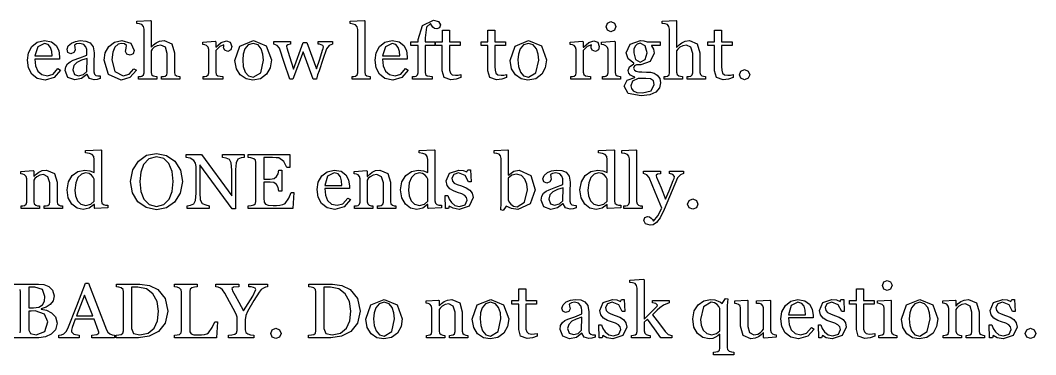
# Model space of a CAD drawing. Extents: x 0 to 118, y 2 to 170.
# Drawn here: x 65.35 to 84.97, y 147.17 to 153.63 of the extents above; entities that cross this region are included whole.
import ezdxf

# ---------------------------------------------------------------- set-up
doc = ezdxf.new("R2010")
doc.units = 0

msp = doc.modelspace()

# ---------------------------------------------------------------- linework, layer by layer
at = {"layer": 'Layer 1', "color": 7}
for points in [[(68.433837, 152.5), (68.079345, 152.5), (68.079345, 152.54834), (68.1167, 152.55127), (68.15039, 152.55713), (68.18042, 152.579835), (68.19067, 152.623048), (68.19067, 152.994385), (68.154047, 153.113038), (68.066157, 153.154786), (67.995112, 153.142336), (67.93725, 153.113039), (67.899165, 153.076418), (67.878665, 153.045656), (67.878665, 152.630373), (67.88819, 152.589358), (67.918952, 152.564455), (67.951912, 152.553468), (67.989997, 152.54834), (67.989997, 152.5), (67.635505, 152.5), (67.635505, 152.54834), (67.670662, 152.55127), (67.701422, 152.55713), (67.732185, 152.579835), (67.742435, 152.623048), (67.742435, 153.463868), (67.73071, 153.513673), (67.701412, 153.551026), (67.654537, 153.564209), (67.601072, 153.570069), (67.601072, 153.616944), (67.868405, 153.633789), (67.878655, 153.622804), (67.878655, 153.118898), (67.88158, 153.118898), (67.925525, 153.161378), (67.977527, 153.200929), (68.042712, 153.230225), (68.127672, 153.241943), (68.276355, 153.18042), (68.328357, 153.004638), (68.328357, 152.628906), (68.337132, 152.587158), (68.367895, 152.562988), (68.397925, 152.552733), (68.433812, 152.548338), (68.433837, 152.5)], [(72.113525, 152.5), (71.76123, 152.5), (71.76123, 152.54834), (71.79712, 152.55127), (71.828612, 152.55713), (71.859375, 152.579835), (71.869625, 152.623048), (71.869625, 153.459474), (71.8579, 153.508546), (71.828602, 153.545167), (71.780262, 153.561279), (71.723867, 153.570069), (71.723867, 153.616944), (71.995595, 153.633789), (72.005845, 153.622804), (72.005845, 152.631837), (72.01537, 152.589357), (72.046132, 152.564455), (72.077627, 152.553467), (72.113515, 152.548339), (72.113525, 152.5)], [(73.46704, 153.546631), (73.449465, 153.490967), (73.395997, 153.468262), (73.355715, 153.477784), (73.32422, 153.503419), (73.297122, 153.54004), (73.275872, 153.572999), (73.1997, 153.504152), (73.173332, 153.293214), (73.173332, 153.219239), (73.359367, 153.219239), (73.359367, 153.148927), (73.173332, 153.148927), (73.173332, 152.630372), (73.182857, 152.588624), (73.21435, 152.564454), (73.261225, 152.553467), (73.311762, 152.548339), (73.311762, 152.5), (72.930902, 152.5), (72.930902, 152.54834), (72.965327, 152.55127), (72.99682, 152.55713), (73.02685, 152.579835), (73.0371, 152.623048), (73.0371, 153.148926), (72.894277, 153.148926), (72.894277, 153.219239), (73.0371, 153.219239), (73.0371, 153.265381), (73.12206, 153.531983), (73.335927, 153.634522), (73.434072, 153.608888), (73.46703, 153.546631), (73.46704, 153.546631)], [(76.858155, 153.515869), (76.830322, 153.442627), (76.76294, 153.411865), (76.697755, 153.441162), (76.670655, 153.509277), (76.697755, 153.57959), (76.76294, 153.609619), (76.831055, 153.581055), (76.858155, 153.515869), (76.858155, 153.515869)], [(78.587402, 152.5), (78.23291, 152.5), (78.23291, 152.54834), (78.270262, 152.55127), (78.303955, 152.55713), (78.333985, 152.579835), (78.344235, 152.623048), (78.344235, 152.994385), (78.307615, 153.113038), (78.219725, 153.154786), (78.14868, 153.142336), (78.090817, 153.113039), (78.052732, 153.076418), (78.032232, 153.045656), (78.032232, 152.630373), (78.041757, 152.589358), (78.07252, 152.564455), (78.105477, 152.553468), (78.143565, 152.54834), (78.143565, 152.5), (77.789072, 152.5), (77.789072, 152.54834), (77.824227, 152.55127), (77.85499, 152.55713), (77.885752, 152.579835), (77.896002, 152.623048), (77.896002, 153.463868), (77.884277, 153.513673), (77.85498, 153.551026), (77.808105, 153.564209), (77.754637, 153.570069), (77.754637, 153.616944), (78.021972, 153.633789), (78.032222, 153.622804), (78.032222, 153.118898), (78.035147, 153.118898), (78.079095, 153.161378), (78.131095, 153.200929), (78.196282, 153.230225), (78.281242, 153.241943), (78.429925, 153.18042), (78.481925, 153.004638), (78.481925, 152.628906), (78.490725, 152.587158), (78.521487, 152.562988), (78.551515, 152.552733), (78.587405, 152.548338), (78.587402, 152.5)], [(73.86328, 152.531494), (73.773192, 152.498535), (73.66919, 152.48462), (73.541015, 152.53003), (73.504395, 152.659669), (73.504395, 153.148927), (73.374022, 153.148927), (73.374022, 153.219239), (73.507325, 153.219239), (73.507325, 153.444093), (73.640625, 153.444093), (73.640625, 153.219239), (73.8479, 153.219239), (73.8479, 153.148927), (73.64209, 153.148927), (73.64209, 152.745362), (73.645015, 152.66919), (73.661115, 152.616456), (73.696272, 152.584229), (73.75926, 152.573244), (73.812727, 152.576174), (73.863262, 152.584964), (73.86328, 152.531494)], [(74.74292, 152.531494), (74.652832, 152.498535), (74.548827, 152.48462), (74.420655, 152.53003), (74.384032, 152.659669), (74.384032, 153.148927), (74.253662, 153.148927), (74.253662, 153.219239), (74.386962, 153.219239), (74.386962, 153.444093), (74.520263, 153.444093), (74.520263, 153.219239), (74.72754, 153.219239), (74.72754, 153.148927), (74.521728, 153.148927), (74.521728, 152.745362), (74.524653, 152.66919), (74.540778, 152.616456), (74.575933, 152.584229), (74.63892, 152.573244), (74.692388, 152.576174), (74.742925, 152.584964), (74.74292, 152.531494)], [(79.12207, 152.531494), (79.031982, 152.498535), (78.927977, 152.48462), (78.799805, 152.53003), (78.763182, 152.659669), (78.763182, 153.148927), (78.632812, 153.148927), (78.632812, 153.219239), (78.766113, 153.219239), (78.766113, 153.444093), (78.899415, 153.444093), (78.899415, 153.219239), (79.10669, 153.219239), (79.10669, 153.148927), (78.90088, 153.148927), (78.90088, 152.745362), (78.903805, 152.669191), (78.91993, 152.616456), (78.955085, 152.584229), (79.018075, 152.573244), (79.07154, 152.576175), (79.122078, 152.584965), (79.12207, 152.531494)], [(66.128905, 152.669922), (66.007325, 152.532227), (65.832275, 152.480957), (65.6792, 152.511719), (65.571533, 152.595215), (65.507812, 152.718262), (65.487313, 152.866943), (65.509287, 153.004639), (65.575205, 153.126953), (65.678477, 153.210449), (65.817638, 153.242676), (65.953135, 153.217773), (66.044688, 153.149658), (66.094493, 153.052978), (66.111343, 152.932129), (66.111343, 152.883789), (65.633073, 152.883789), (65.646248, 152.754883), (65.68946, 152.653076), (65.764168, 152.585693), (65.87403, 152.561523), (65.986093, 152.591552), (66.077645, 152.701415), (66.128905, 152.669922)], [(66.896485, 152.513183), (66.835692, 152.493408), (66.7771, 152.485351), (66.685547, 152.511718), (66.642335, 152.590088), (66.637935, 152.590088), (66.535395, 152.509521), (66.404292, 152.481689), (66.270257, 152.531494), (66.218257, 152.661865), (66.229982, 152.736572), (66.26514, 152.795898), (66.31348, 152.834716), (66.369875, 152.862548), (66.503177, 152.908691), (66.639407, 152.961425), (66.639407, 153.033935), (66.635007, 153.070556), (66.618157, 153.121826), (66.576407, 153.168701), (66.50097, 153.189208), (66.43798, 153.177491), (66.397697, 153.154053), (66.404297, 153.11084), (66.411622, 153.058106), (66.388197, 153.011231), (66.324477, 152.989991), (66.270277, 153.015626), (66.253427, 153.074219), (66.276852, 153.138673), (66.33911, 153.193604), (66.418942, 153.228028), (66.510495, 153.242675), (66.61743, 153.233885), (66.700925, 153.197997), (66.757322, 153.124022), (66.777097, 153.004638), (66.774847, 152.818602), (66.772597, 152.642088), (66.782122, 152.596678), (66.812882, 152.568114), (66.847307, 152.560789), (66.89638, 152.560064), (66.896485, 152.513183)], [(67.302245, 152.480957), (67.056885, 152.584961), (66.968262, 152.864014), (66.991687, 153.006103), (67.061267, 153.126953), (67.169665, 153.210449), (67.311755, 153.242676), (67.484607, 153.191406), (67.551257, 153.052978), (67.533682, 152.987793), (67.47582, 152.959961), (67.408438, 152.981933), (67.385013, 153.031006), (67.393812, 153.098389), (67.404062, 153.149658), (67.364512, 153.179688), (67.308847, 153.187745), (67.241465, 153.172365), (67.179942, 153.117434), (67.135998, 153.018556), (67.119147, 152.869875), (67.179207, 152.647219), (67.338142, 152.561525), (67.456795, 152.595949), (67.54615, 152.69922), (67.593025, 152.668459), (67.465582, 152.531496), (67.302252, 152.480959), (67.302245, 152.480957)], [(69.437255, 153.129151), (69.418955, 153.0625), (69.36256, 153.033935), (69.29957, 153.055175), (69.27832, 153.10205), (69.28057, 153.131348), (69.285695, 153.157714), (69.205128, 153.129883), (69.12676, 153.050781), (69.12676, 152.630371), (69.136285, 152.588623), (69.16778, 152.564453), (69.214655, 152.553465), (69.265193, 152.548338), (69.265193, 152.5), (68.884333, 152.5), (68.884333, 152.54834), (68.918755, 152.55127), (68.95025, 152.55713), (68.98028, 152.579835), (68.99053, 152.623048), (68.99053, 153.069093), (68.979555, 153.11377), (68.950258, 153.148926), (68.9173, 153.161379), (68.876283, 153.167239), (68.876283, 153.214846), (69.116518, 153.230959), (69.126768, 153.220704), (69.126768, 153.118897), (69.130418, 153.118897), (69.231493, 153.208985), (69.3333, 153.239747), (69.408008, 153.209718), (69.437303, 153.129151), (69.437255, 153.129151)], [(70.202637, 152.868408), (70.178462, 152.718262), (70.109615, 152.59375), (69.992427, 152.506592), (69.843012, 152.478027), (69.71191, 152.503662), (69.601312, 152.579834), (69.525142, 152.699219), (69.49731, 152.858154), (69.595455, 153.13501), (69.854, 153.242676), (70.103755, 153.140137), (70.202632, 152.868408), (70.202637, 152.868408)], [(71.3833, 153.175283), (71.31665, 153.149648), (71.26538, 153.081533), (71.1958, 152.877187), (71.12329, 152.661123), (71.096193, 152.579092), (71.072018, 152.494863), (71.009028, 152.494863), (70.814937, 153.026601), (70.61938, 152.494863), (70.55932, 152.494863), (70.451655, 152.817129), (70.35937, 153.096182), (70.314692, 153.150381), (70.250972, 153.173818), (70.250972, 153.222158), (70.573237, 153.222158), (70.573237, 153.170888), (70.520502, 153.162831), (70.49267, 153.138661), (70.49492, 153.126211), (70.50152, 153.105704), (70.554255, 152.933584), (70.631157, 152.68749), (70.81573, 153.20751), (70.886042, 153.20751), (71.074272, 152.694815), (71.13653, 152.884512), (71.19146, 153.057364), (71.200985, 153.091788), (71.20611, 153.123281), (71.194385, 153.146719), (71.165822, 153.163564), (71.133595, 153.172354), (71.108695, 153.175284), (71.108695, 153.222159), (71.383352, 153.222159), (71.3833, 153.175283)], [(72.845947, 152.669922), (72.724365, 152.532227), (72.549317, 152.480957), (72.39624, 152.511719), (72.288575, 152.595215), (72.224852, 152.718262), (72.204352, 152.866943), (72.226327, 153.004639), (72.292248, 153.126953), (72.395517, 153.210449), (72.534678, 153.242676), (72.670175, 153.217773), (72.761728, 153.149658), (72.811533, 153.052978), (72.828383, 152.932129), (72.828383, 152.883789), (72.35011, 152.883789), (72.363285, 152.754883), (72.4065, 152.653076), (72.481205, 152.585693), (72.59107, 152.561523), (72.70313, 152.591552), (72.794683, 152.701415), (72.845947, 152.669922)], [(75.518555, 152.868408), (75.49438, 152.718262), (75.425532, 152.59375), (75.308345, 152.506592), (75.15893, 152.478027), (75.027827, 152.503662), (74.917232, 152.579834), (74.84106, 152.699219), (74.813227, 152.858154), (74.911372, 153.13501), (75.169917, 153.242676), (75.419672, 153.140137), (75.51855, 152.868408), (75.518555, 152.868408)], [(76.538085, 153.129141), (76.519785, 153.06249), (76.46339, 153.033926), (76.4004, 153.055165), (76.37915, 153.10204), (76.3814, 153.131338), (76.386525, 153.157704), (76.305958, 153.129873), (76.22759, 153.050771), (76.22759, 152.630361), (76.237115, 152.588613), (76.26861, 152.564443), (76.315485, 152.553455), (76.366023, 152.548328), (76.366023, 152.5), (75.985163, 152.5), (75.985163, 152.54834), (76.019585, 152.55127), (76.05108, 152.55713), (76.08111, 152.579835), (76.09136, 152.623048), (76.09136, 153.069093), (76.080385, 153.11377), (76.051088, 153.148926), (76.01813, 153.161379), (75.977113, 153.167239), (75.977113, 153.214846), (76.217348, 153.230959), (76.227598, 153.220704), (76.227598, 153.118897), (76.231248, 153.118897), (76.332323, 153.208985), (76.43413, 153.239747), (76.508838, 153.209718), (76.538133, 153.129151), (76.538085, 153.129141)], [(76.95044, 152.5), (76.601075, 152.5), (76.601075, 152.54834), (76.635497, 152.55127), (76.666993, 152.55713), (76.697023, 152.579835), (76.707273, 152.623048), (76.707273, 153.069093), (76.696298, 153.111573), (76.667, 153.144532), (76.626717, 153.159179), (76.578378, 153.167237), (76.578378, 153.214844), (76.83326, 153.230957), (76.84351, 153.220702), (76.84351, 152.631835), (76.853035, 152.589354), (76.88453, 152.564452), (76.916022, 152.553464), (76.950447, 152.548337), (76.95044, 152.5)], [(77.65796, 152.574707), (77.704103, 152.511719), (77.720953, 152.42456), (77.698253, 152.327148), (77.629405, 152.247314), (77.512218, 152.193848), (77.34376, 152.174805), (77.098398, 152.223145), (77.0171, 152.363037), (77.075693, 152.480957), (77.225108, 152.527832), (77.225108, 152.538087), (77.179698, 152.5542), (77.139415, 152.577638), (77.108653, 152.613526), (77.096928, 152.665528), (77.124025, 152.736573), (77.207523, 152.792969), (77.207523, 152.803955), (77.09839, 152.888183), (77.059573, 153.0083), (77.135745, 153.176757), (77.332033, 153.242675), (77.39722, 153.236083), (77.46387, 153.219238), (77.715823, 153.219238), (77.715823, 153.148925), (77.5459, 153.148925), (77.5459, 153.14453), (77.586185, 153.07495), (77.59936, 153.000243), (77.521723, 152.83911), (77.34228, 152.773192), (77.253658, 152.773192), (77.2185, 152.751952), (77.2002, 152.710204), (77.215575, 152.668456), (77.25293, 152.649414), (77.302003, 152.642088), (77.360595, 152.639889), (77.448488, 152.635493), (77.52832, 152.631099), (77.595703, 152.614986), (77.65796, 152.574703), (77.65796, 152.574707)], [(65.96704, 152.945312), (65.959715, 153.033203), (65.93774, 153.111572), (65.891598, 153.166504), (65.816158, 153.187744), (65.687983, 153.123291), (65.633053, 152.945312), (65.96704, 152.945312)], [(70.051025, 152.866933), (70.04005, 152.982656), (70.00709, 153.08666), (69.945567, 153.15917), (69.85255, 153.187002), (69.75587, 153.15917), (69.691415, 153.082998), (69.658457, 152.981191), (69.648933, 152.870596), (69.659908, 152.740225), (69.696528, 152.634023), (69.758785, 152.560048), (69.852535, 152.533682), (69.997552, 152.622304), (70.05102, 152.866933), (70.051025, 152.866933)], [(72.684082, 152.945312), (72.676757, 153.033203), (72.654782, 153.111572), (72.60864, 153.166504), (72.5332, 153.187744), (72.405027, 153.123291), (72.350095, 152.945312), (72.684082, 152.945312)], [(75.366942, 152.866933), (75.355967, 152.982656), (75.323007, 153.08666), (75.261485, 153.15917), (75.168467, 153.187002), (75.071787, 153.15917), (75.007335, 153.082998), (74.974375, 152.981191), (74.96485, 152.870596), (74.975825, 152.740225), (75.012445, 152.634023), (75.074702, 152.560048), (75.168452, 152.533682), (75.313472, 152.622304), (75.366937, 152.866933), (75.366942, 152.866933)], [(77.460205, 153.003174), (77.42505, 153.139404), (77.327637, 153.190674), (77.26831, 153.176026), (77.22876, 153.135743), (77.20751, 153.077149), (77.20166, 153.007569), (77.236818, 152.875001), (77.329103, 152.823731), (77.42578, 152.874268), (77.460205, 153.003175), (77.460205, 153.003174)], [(66.64087, 152.899902), (66.531737, 152.864014), (66.44458, 152.820068), (66.386717, 152.760742), (66.365467, 152.680176), (66.396963, 152.59082), (66.478262, 152.562256), (66.569815, 152.587158), (66.636465, 152.647217), (66.64087, 152.899902)], [(79.445067, 152.584228), (79.41504, 152.513916), (79.344727, 152.485352), (79.273682, 152.513916), (79.244385, 152.584228), (79.273682, 152.654541), (79.344727, 152.68457), (79.41504, 152.654541), (79.445067, 152.584228), (79.445067, 152.584228)], [(77.60083, 152.397461), (77.58178, 152.464844), (77.523918, 152.500732), (77.43969, 152.507325), (77.29174, 152.510987), (77.178948, 152.459718), (77.145988, 152.365968), (77.156963, 152.316896), (77.195048, 152.273683), (77.263895, 152.242921), (77.369365, 152.230469), (77.538555, 152.272217), (77.60081, 152.397461), (77.60083, 152.397461)], [(67.045165, 150.013182), (66.793212, 149.997069), (66.782237, 150.007324), (66.782237, 150.074707), (66.776387, 150.076182), (66.681905, 150.006601), (66.566915, 149.979502), (66.44753, 150.006601), (66.34792, 150.084238), (66.279072, 150.20582), (66.254172, 150.362559), (66.281273, 150.51124), (66.35598, 150.634287), (66.46511, 150.712656), (66.597677, 150.741953), (66.696555, 150.72877), (66.780785, 150.696544), (66.780785, 150.947765), (66.770535, 151.003429), (66.74197, 151.042247), (66.686307, 151.062022), (66.6116, 151.071545), (66.6116, 151.116954), (66.906765, 151.1338), (66.91774, 151.122815), (66.91774, 150.148694), (66.927265, 150.104748), (66.956562, 150.074719), (66.996845, 150.063734), (67.045185, 150.060804), (67.045165, 150.013182)], [(68.335692, 150.91626), (68.44336, 150.742676), (68.482177, 150.518555), (68.442627, 150.293701), (68.332762, 150.121582), (68.17456, 150.013183), (67.982665, 149.975098), (67.781982, 150.015381), (67.624512, 150.128906), (67.520507, 150.301026), (67.483155, 150.518555), (67.522705, 150.744141), (67.631835, 150.91626), (67.791505, 151.026123), (67.982665, 151.064209), (68.17749, 151.025391), (68.335692, 150.91626), (68.335692, 150.91626)], [(73.48828, 150.013182), (73.236328, 149.99707), (73.225352, 150.007325), (73.225352, 150.074708), (73.219503, 150.076183), (73.12502, 150.006602), (73.01003, 149.979503), (72.890645, 150.006602), (72.791035, 150.084239), (72.722188, 150.205821), (72.697288, 150.36256), (72.724388, 150.511241), (72.799095, 150.634288), (72.908225, 150.712657), (73.040795, 150.741954), (73.13967, 150.728771), (73.2239, 150.696545), (73.2239, 150.947766), (73.21365, 151.00343), (73.185085, 151.042248), (73.129423, 151.062023), (73.054715, 151.071546), (73.054715, 151.116956), (73.34988, 151.133801), (73.360855, 151.122816), (73.360855, 150.148695), (73.37038, 150.104749), (73.399675, 150.07472), (73.43996, 150.063735), (73.488298, 150.060805), (73.48828, 150.013182)], [(75.301757, 150.361817), (75.199217, 150.088624), (74.961182, 149.978028), (74.843995, 149.996338), (74.736327, 150.04541), (74.68213, 149.961182), (74.636717, 149.971434), (74.641842, 150.101805), (74.643342, 150.249022), (74.643342, 150.963866), (74.631617, 151.013671), (74.603052, 151.049559), (74.556177, 151.063474), (74.504175, 151.070067), (74.504175, 151.116942), (74.769312, 151.133787), (74.779562, 151.122802), (74.779562, 150.646727), (74.784687, 150.645252), (74.883565, 150.717762), (74.989765, 150.741932), (75.212422, 150.636463), (75.301777, 150.361806), (75.301757, 150.361817)], [(76.955567, 150.013184), (76.703612, 149.997071), (76.692637, 150.007326), (76.692637, 150.074709), (76.686787, 150.076184), (76.592305, 150.006604), (76.477315, 149.979504), (76.35793, 150.006604), (76.25832, 150.08424), (76.189472, 150.205823), (76.164572, 150.362561), (76.191672, 150.511243), (76.26638, 150.634289), (76.37551, 150.712659), (76.50808, 150.741955), (76.606955, 150.728773), (76.691185, 150.696546), (76.691185, 150.947767), (76.680935, 151.003431), (76.65237, 151.042249), (76.596708, 151.062024), (76.522, 151.071547), (76.522, 151.116957), (76.817165, 151.133802), (76.82814, 151.122817), (76.82814, 150.148696), (76.837665, 150.10475), (76.86696, 150.074721), (76.907245, 150.063736), (76.955585, 150.060806), (76.955567, 150.013184)], [(77.364257, 150), (77.011962, 150), (77.011962, 150.04834), (77.047852, 150.05127), (77.079345, 150.05713), (77.110107, 150.079835), (77.120357, 150.123048), (77.120357, 150.959474), (77.108632, 151.008546), (77.079335, 151.045167), (77.030995, 151.061279), (76.9746, 151.070069), (76.9746, 151.116944), (77.246327, 151.133789), (77.256577, 151.122804), (77.256577, 150.131837), (77.266102, 150.089357), (77.296865, 150.064455), (77.32836, 150.053467), (77.364247, 150.048339), (77.364257, 150)], [(68.226562, 150.179443), (68.285888, 150.330322), (68.304937, 150.518555), (68.283687, 150.714844), (68.222895, 150.867188), (68.12182, 150.963867), (67.98266, 150.999023), (67.833247, 150.95874), (67.732905, 150.851074), (67.677972, 150.700195), (67.660398, 150.518555), (67.679447, 150.328125), (67.739508, 150.177246), (67.839118, 150.076172), (67.98267, 150.040283), (68.124027, 150.076904), (68.226568, 150.179443), (68.226562, 150.179443)], [(69.678955, 150.987305), (69.615967, 150.975587), (69.555175, 150.952882), (69.519287, 150.88257), (69.510487, 150.750734), (69.510487, 149.989747), (69.446767, 149.989747), (68.816885, 150.84009), (68.816885, 150.303956), (68.82786, 150.165529), (68.863017, 150.096681), (68.932597, 150.066652), (69.002178, 150.052005), (69.002178, 150), (68.575907, 150), (68.575907, 150.052002), (68.642557, 150.065917), (68.701152, 150.089355), (68.736307, 150.15161), (68.745832, 150.295897), (68.745832, 150.80786), (68.734107, 150.875243), (68.702615, 150.927245), (68.630837, 150.968261), (68.558328, 150.987303), (68.558328, 151.039305), (68.854957, 151.039305), (69.43943, 150.246825), (69.43943, 150.741209), (69.427705, 150.88037), (69.394013, 150.945555), (69.32663, 150.972655), (69.256318, 150.987302), (69.256318, 151.039304), (69.678925, 151.039304), (69.678955, 150.987305)], [(70.636962, 150.306152), (70.617188, 150), (69.754395, 150), (69.754395, 150.052002), (69.812988, 150.057862), (69.860595, 150.068117), (69.892823, 150.096681), (69.902348, 150.141359), (69.902348, 150.88843), (69.894298, 150.93091), (69.860605, 150.961672), (69.80714, 150.978517), (69.754405, 150.987307), (69.754405, 151.039309), (70.558603, 151.039309), (70.558603, 150.78882), (70.503673, 150.78882), (70.439953, 150.90674), (70.347665, 150.975588), (70.293468, 150.979983), (70.22169, 150.981458), (70.05836, 150.981458), (70.05836, 150.568372), (70.175548, 150.568372), (70.257578, 150.578627), (70.30372, 150.614516), (70.33082, 150.670913), (70.346195, 150.738295), (70.401125, 150.738295), (70.401125, 150.331801), (70.346195, 150.331801), (70.33007, 150.405776), (70.303703, 150.462905), (70.251703, 150.500258), (70.17553, 150.509048), (70.058343, 150.509048), (70.058343, 150.197037), (70.064943, 150.123062), (70.090575, 150.082046), (70.142578, 150.063736), (70.236328, 150.060074), (70.30005, 150.060074), (70.3667, 150.063004), (70.423828, 150.073259), (70.466308, 150.094499), (70.53662, 150.2007), (70.584228, 150.306169), (70.636962, 150.306152)], [(66.165527, 149.999999), (65.811768, 149.999999), (65.811768, 150.048339), (65.848388, 150.051269), (65.88208, 150.057129), (65.91211, 150.079834), (65.92236, 150.123047), (65.92236, 150.494384), (65.88574, 150.613037), (65.79785, 150.654785), (65.726805, 150.642335), (65.669675, 150.613038), (65.630858, 150.576417), (65.610358, 150.545655), (65.610358, 150.130372), (65.620608, 150.089357), (65.65137, 150.064454), (65.684327, 150.053466), (65.721683, 150.048339), (65.721683, 150), (65.367923, 150), (65.367923, 150.04834), (65.402345, 150.05127), (65.43384, 150.05713), (65.46387, 150.079835), (65.47412, 150.123048), (65.47412, 150.569093), (65.463145, 150.614503), (65.433848, 150.648926), (65.40089, 150.661379), (65.359873, 150.667239), (65.359873, 150.714846), (65.600108, 150.730959), (65.610358, 150.720704), (65.610358, 150.618897), (65.614008, 150.618897), (65.657955, 150.660645), (65.707758, 150.700928), (65.772213, 150.730225), (65.85644, 150.741943), (66.01025, 150.676757), (66.060785, 150.504638), (66.060785, 150.128906), (66.069585, 150.087158), (66.099615, 150.062988), (66.129643, 150.052733), (66.165532, 150.048338), (66.165527, 149.999999)], [(66.780762, 150.139893), (66.780762, 150.5625), (66.761713, 150.603516), (66.728755, 150.643799), (66.67895, 150.673828), (66.6123, 150.686278), (66.531, 150.663573), (66.465815, 150.598388), (66.422603, 150.493651), (66.407228, 150.353759), (66.418953, 150.241698), (66.458503, 150.148681), (66.52369, 150.082763), (66.618905, 150.05786), (66.715582, 150.083495), (66.78077, 150.139892), (66.780762, 150.139893)], [(71.72754, 150.169922), (71.605957, 150.032227), (71.430907, 149.980957), (71.277832, 150.011719), (71.170165, 150.095215), (71.106445, 150.218262), (71.085945, 150.366943), (71.10792, 150.504639), (71.173837, 150.626953), (71.27711, 150.710449), (71.41627, 150.742676), (71.551767, 150.717773), (71.64332, 150.649658), (71.693125, 150.552978), (71.709975, 150.432129), (71.709975, 150.383789), (71.231705, 150.383789), (71.24488, 150.254883), (71.288093, 150.153076), (71.3628, 150.085693), (71.472663, 150.061523), (71.584725, 150.091552), (71.676278, 150.201415), (71.72754, 150.169922)], [(71.565675, 150.445312), (71.55835, 150.533203), (71.536375, 150.611572), (71.490233, 150.666504), (71.414793, 150.687744), (71.286618, 150.623291), (71.231688, 150.445312), (71.565675, 150.445312)], [(72.608643, 150), (72.254883, 150), (72.254883, 150.04834), (72.291505, 150.05127), (72.325195, 150.05713), (72.355225, 150.079835), (72.365475, 150.123048), (72.365475, 150.494385), (72.328855, 150.613038), (72.240965, 150.654786), (72.16992, 150.642336), (72.11279, 150.613039), (72.073973, 150.576418), (72.053473, 150.545656), (72.053473, 150.130373), (72.063723, 150.089358), (72.094485, 150.064455), (72.127445, 150.053468), (72.164798, 150.04834), (72.164798, 150), (71.811038, 150), (71.811038, 150.04834), (71.845463, 150.05127), (71.876955, 150.05713), (71.906985, 150.079835), (71.917235, 150.123048), (71.917235, 150.569093), (71.90626, 150.614503), (71.876963, 150.648926), (71.844005, 150.661379), (71.802988, 150.667239), (71.802988, 150.714846), (72.043223, 150.730959), (72.053473, 150.720704), (72.053473, 150.618897), (72.057148, 150.618897), (72.101093, 150.660645), (72.150898, 150.700928), (72.21535, 150.730225), (72.299578, 150.741943), (72.453388, 150.676757), (72.503923, 150.504638), (72.503923, 150.128906), (72.512723, 150.087158), (72.542753, 150.062988), (72.572783, 150.052733), (72.60867, 150.048338), (72.608643, 150)], [(73.223878, 150.139893), (73.223878, 150.5625), (73.204828, 150.603516), (73.171868, 150.643799), (73.122062, 150.673828), (73.055413, 150.686278), (72.974113, 150.663573), (72.908928, 150.598388), (72.865715, 150.493651), (72.85034, 150.353759), (72.862065, 150.241698), (72.901618, 150.148681), (72.966803, 150.082763), (73.062017, 150.05786), (73.158698, 150.083495), (73.223883, 150.139892), (73.223878, 150.139893)], [(74.0354, 150.35376), (74.081542, 150.292969), (74.097668, 150.20874), (74.02223, 150.044678), (73.828137, 149.980957), (73.711682, 150.003662), (73.636242, 150.04541), (73.621592, 149.997803), (73.56666, 149.997803), (73.559335, 150.249023), (73.609872, 150.249023), (73.634772, 150.182373), (73.680915, 150.113526), (73.74903, 150.059326), (73.83912, 150.037354), (73.947518, 150.068848), (73.985602, 150.160401), (73.973152, 150.213135), (73.937995, 150.252686), (73.87867, 150.282715), (73.8003, 150.309815), (73.723395, 150.337647), (73.65162, 150.380127), (73.598885, 150.443116), (73.578385, 150.531006), (73.644302, 150.681152), (73.820815, 150.742676), (73.907242, 150.731691), (73.979752, 150.705324), (73.996602, 150.74341), (74.049337, 150.74341), (74.060312, 150.511232), (74.009775, 150.511232), (73.943125, 150.637208), (73.819345, 150.686281), (73.724863, 150.656251), (73.69044, 150.583742), (73.701415, 150.52881), (73.73584, 150.491456), (73.790773, 150.463625), (73.873535, 150.43506), (73.964355, 150.399171), (74.0354, 150.353761), (74.0354, 150.35376)], [(76.092772, 150.013184), (76.031982, 149.993409), (75.973388, 149.985351), (75.881835, 150.011719), (75.838622, 150.090088), (75.834222, 150.090088), (75.731685, 150.009521), (75.60058, 149.981689), (75.466547, 150.031494), (75.414545, 150.161865), (75.42627, 150.236572), (75.461425, 150.295898), (75.509765, 150.334717), (75.566162, 150.362549), (75.699462, 150.408691), (75.835692, 150.461425), (75.835692, 150.533935), (75.831292, 150.570557), (75.814442, 150.621826), (75.772695, 150.668701), (75.697255, 150.689209), (75.634267, 150.677491), (75.593985, 150.654054), (75.600585, 150.61084), (75.60791, 150.558106), (75.584485, 150.511231), (75.520765, 150.489991), (75.466565, 150.515626), (75.449715, 150.57422), (75.47314, 150.638673), (75.535395, 150.693604), (75.61523, 150.728028), (75.706782, 150.742676), (75.813715, 150.733886), (75.897212, 150.697997), (75.953607, 150.624022), (75.973382, 150.504638), (75.971132, 150.318602), (75.968882, 150.142089), (75.978407, 150.096679), (76.00917, 150.068114), (76.043592, 150.060789), (76.092665, 150.060064), (76.092772, 150.013184)], [(76.691163, 150.139893), (76.691163, 150.5625), (76.672113, 150.603516), (76.639153, 150.643799), (76.589348, 150.673828), (76.522698, 150.686278), (76.441398, 150.663573), (76.376213, 150.598388), (76.333, 150.493651), (76.317625, 150.353759), (76.32935, 150.241698), (76.368903, 150.148681), (76.434088, 150.082763), (76.529303, 150.05786), (76.625983, 150.083495), (76.691168, 150.139892), (76.691163, 150.139893)], [(77.400147, 149.76416), (77.419922, 149.824219), (77.47046, 149.846924), (77.510742, 149.838134), (77.540772, 149.815429), (77.564197, 149.7854), (77.583972, 149.753905), (77.67113, 149.857177), (77.745105, 150.003661), (77.619127, 150.314208), (77.501207, 150.597655), (77.454332, 150.649657), (77.388415, 150.673827), (77.388415, 150.722167), (77.718005, 150.722167), (77.718005, 150.670897), (77.66527, 150.661375), (77.63451, 150.642333), (77.637435, 150.627685), (77.645485, 150.606445), (77.730445, 150.396973), (77.81907, 150.178711), (77.887185, 150.340576), (77.967017, 150.539062), (77.981667, 150.577148), (77.991192, 150.619629), (77.957502, 150.654785), (77.894512, 150.675293), (77.894512, 150.722168), (78.16258, 150.722168), (78.16258, 150.676757), (78.10472, 150.651123), (78.051252, 150.590332), (77.895977, 150.221923), (77.79344, 149.977294), (77.710675, 149.817627), (77.640362, 149.726806), (77.57884, 149.68579), (77.522442, 149.674805), (77.432355, 149.701905), (77.40013, 149.764161), (77.400147, 149.76416)], [(75.148682, 150.35669), (75.136957, 150.467286), (75.100337, 150.56543), (75.03515, 150.634277), (74.938473, 150.660645), (74.848382, 150.640137), (74.779535, 150.585938), (74.779535, 150.165528), (74.796385, 150.124512), (74.83154, 150.079835), (74.881345, 150.046143), (74.94946, 150.033693), (75.093748, 150.120119), (75.14868, 150.356691), (75.148682, 150.35669)], [(75.837157, 150.399902), (75.728027, 150.364014), (75.64087, 150.320068), (75.583007, 150.260742), (75.561757, 150.180176), (75.593253, 150.090821), (75.67455, 150.062256), (75.766103, 150.087158), (75.832753, 150.147217), (75.837157, 150.399902)], [(78.44458, 150.084228), (78.41455, 150.013916), (78.344237, 149.985352), (78.273192, 150.013916), (78.243897, 150.084228), (78.273192, 150.154541), (78.344237, 150.18457), (78.41455, 150.154541), (78.44458, 150.084228), (78.44458, 150.084228)], [(65.221452, 148.539306), (65.70119, 148.539306), (65.80739, 148.528319), (65.904803, 148.489501), (65.975848, 148.419921), (66.00368, 148.312987), (65.983905, 148.214842), (65.92824, 148.1416), (65.850603, 148.091796), (65.756853, 148.061034), (65.756853, 148.054441), (65.856463, 148.031736), (65.95534, 147.984129), (65.955323, 147.984131)], [(67.168212, 147.5), (66.735352, 147.5), (66.735352, 147.552002), (66.829835, 147.56665), (66.86792, 147.593749), (66.86642, 147.609861), (66.86202, 147.626707), (66.775595, 147.859617), (66.41158, 147.859617), (66.37789, 147.770261), (66.35519, 147.699949), (66.342015, 147.648679), (66.338365, 147.616453), (66.384507, 147.571043), (66.48851, 147.552), (66.48851, 147.5), (66.097397, 147.5), (66.097397, 147.552002), (66.145005, 147.560059), (66.19188, 147.579102), (66.23729, 147.620118), (66.268785, 147.680176), (66.441635, 148.11963), (66.610092, 148.553956), (66.668685, 148.553956), (67.015122, 147.657471), (67.040022, 147.611329), (67.07884, 147.576905), (67.122785, 147.559327), (67.168195, 147.552002), (67.168212, 147.5)], [(68.200928, 148.013428), (68.151122, 147.783447), (68.021485, 147.623779), (67.840575, 147.530762), (67.6333, 147.5), (67.202638, 147.5), (67.202638, 147.552002), (67.257568, 147.555665), (67.302978, 147.565187), (67.334473, 147.593019), (67.344723, 147.638429), (67.344723, 148.388429), (67.335923, 148.433107), (67.302963, 148.464601), (67.25389, 148.480714), (67.20848, 148.487306), (67.20848, 148.539308), (67.662583, 148.539308), (67.847153, 148.510011), (68.005355, 148.432374), (68.14891, 148.26172), (68.200913, 148.013429), (68.200928, 148.013428)], [(69.16333, 147.809075), (69.141357, 147.5), (68.329103, 147.5), (68.329103, 147.552002), (68.379638, 147.55713), (68.426513, 147.566652), (68.458008, 147.594484), (68.468258, 147.641359), (68.468258, 148.3855), (68.459458, 148.429445), (68.426498, 148.460206), (68.37889, 148.477052), (68.329088, 148.487306), (68.329088, 148.539309), (68.767808, 148.539309), (68.767808, 148.487306), (68.71434, 148.479982), (68.667465, 148.468264), (68.633043, 148.438235), (68.624243, 148.392825), (68.624243, 147.694827), (68.628643, 147.619387), (68.651343, 147.578372), (68.701148, 147.560794), (68.794898, 147.557131), (68.851293, 147.558606), (68.906958, 147.564467), (68.953833, 147.576184), (68.98606, 147.595959), (69.05564, 147.697766), (69.111303, 147.809094), (69.16333, 147.809075)], [(71.9187, 148.013428), (71.868898, 147.783447), (71.739258, 147.623779), (71.55835, 147.530762), (71.351075, 147.5), (70.92041, 147.5), (70.92041, 147.552002), (70.975342, 147.555665), (71.020753, 147.565187), (71.052245, 147.593019), (71.062495, 147.638429), (71.062495, 148.388429), (71.053695, 148.433107), (71.020738, 148.464601), (70.971665, 148.480714), (70.926255, 148.487306), (70.926255, 148.539308), (71.380355, 148.539308), (71.564928, 148.510011), (71.72313, 148.432374), (71.866685, 148.26172), (71.918685, 148.013429), (71.9187, 148.013428)], [(77.942138, 147.5), (77.723878, 147.5), (77.601562, 147.677246), (77.466065, 147.861084), (77.406005, 147.804688), (77.406005, 147.633301), (77.41553, 147.589356), (77.446292, 147.564453), (77.479982, 147.553466), (77.517337, 147.548338), (77.517337, 147.5), (77.162845, 147.5), (77.162845, 147.54834), (77.198, 147.55127), (77.228762, 147.55713), (77.259525, 147.579835), (77.269775, 147.623048), (77.269775, 148.462403), (77.25805, 148.51294), (77.228752, 148.549561), (77.180412, 148.564941), (77.12841, 148.570069), (77.12841, 148.616944), (77.395745, 148.633789), (77.405995, 148.622804), (77.405995, 147.858888), (77.529042, 147.981202), (77.641102, 148.09839), (77.653552, 148.115235), (77.660877, 148.132812), (77.628652, 148.162109), (77.56786, 148.175292), (77.56786, 148.222167), (77.885732, 148.222167), (77.885732, 148.176757), (77.776602, 148.130614), (77.704825, 148.081542), (77.65502, 148.033934), (77.564932, 147.947508), (77.699697, 147.770263), (77.80956, 147.620848), (77.867422, 147.564452), (77.942127, 147.548339), (77.942138, 147.5)], [(82.193847, 148.515869), (82.166015, 148.442627), (82.098632, 148.411865), (82.033447, 148.441162), (82.006347, 148.509277), (82.033447, 148.57959), (82.098632, 148.609619), (82.166747, 148.581055), (82.193848, 148.515869), (82.193847, 148.515869)], [(65.348145, 147.596679), (65.35767, 147.641357), (65.35767, 148.388427), (65.348895, 148.432373)], [(65.778808, 148.140869), (65.816163, 148.209717), (65.827138, 148.29834), (65.780263, 148.432373), (65.632315, 148.481445), (65.572988, 148.47997), (65.513663, 148.478495), (65.513663, 148.079325), (65.60668, 148.079325), (65.709218, 148.094705), (65.778798, 148.140848), (65.778808, 148.140869)], [(66.749268, 147.924805), (66.591797, 148.327637), (66.437255, 147.924805), (66.749268, 147.924805)], [(68.021485, 148.014153), (67.993653, 148.203117), (67.912353, 148.351067), (67.787843, 148.445549), (67.624513, 148.479973), (67.556398, 148.478498), (67.500732, 148.477023), (67.500732, 147.677951), (67.53955, 147.585666), (67.658935, 147.560031), (67.821532, 147.59299), (67.934325, 147.684543), (68.000245, 147.826633), (68.021495, 148.014133), (68.021485, 148.014153)], [(71.739258, 148.014153), (71.711425, 148.203117), (71.630128, 148.351067), (71.505615, 148.445549), (71.342285, 148.479973), (71.27417, 148.478498), (71.218505, 148.477023), (71.218505, 147.677951), (71.257325, 147.585666), (71.37671, 147.560031), (71.539307, 147.59299), (71.6521, 147.684543), (71.718017, 147.826633), (71.739267, 148.014133), (71.739258, 148.014153)], [(75.339112, 147.531484), (75.249022, 147.498525), (75.14502, 147.48461), (75.016845, 147.53002), (74.980225, 147.659659), (74.980225, 148.148917), (74.849852, 148.148917), (74.849852, 148.219229), (74.983155, 148.219229), (74.983155, 148.444083), (75.116455, 148.444083), (75.116455, 148.219229), (75.32373, 148.219229), (75.32373, 148.148917), (75.11792, 148.148917), (75.11792, 147.745352), (75.120845, 147.669181), (75.136945, 147.616446), (75.172102, 147.584219), (75.23509, 147.573235), (75.288557, 147.576165), (75.339095, 147.584955), (75.339112, 147.531484)], [(81.863525, 147.531494), (81.773438, 147.498535), (81.669433, 147.48462), (81.54126, 147.53003), (81.504638, 147.659669), (81.504638, 148.148927), (81.374268, 148.148927), (81.374268, 148.219239), (81.507568, 148.219239), (81.507568, 148.444093), (81.64087, 148.444093), (81.64087, 148.219239), (81.848145, 148.219239), (81.848145, 148.148927), (81.642335, 148.148927), (81.642335, 147.745362), (81.64526, 147.66919), (81.661385, 147.616456), (81.69654, 147.584229), (81.75953, 147.573244), (81.812995, 147.576174), (81.863533, 147.584964), (81.863525, 147.531494)], [(72.73169, 147.868401), (72.707515, 147.718254), (72.638668, 147.593742), (72.52148, 147.506584), (72.372065, 147.47802), (72.240963, 147.503654), (72.130365, 147.579826), (72.054195, 147.699211), (72.026363, 147.858147), (72.124508, 148.135002), (72.383053, 148.242668), (72.632807, 148.140129), (72.731685, 147.868401), (72.73169, 147.868401)], [(72.580078, 147.866926), (72.569103, 147.982648), (72.536143, 148.086652), (72.47462, 148.159162), (72.381603, 148.186994), (72.284923, 148.159162), (72.22047, 148.08299), (72.18751, 147.981184), (72.177985, 147.870588), (72.18896, 147.740217), (72.22558, 147.634016), (72.287838, 147.560041), (72.381588, 147.533674), (72.526608, 147.622297), (72.580073, 147.866926), (72.580078, 147.866926)], [(73.99585, 147.5), (73.64209, 147.5), (73.64209, 147.54834), (73.67871, 147.55127), (73.712403, 147.55713), (73.742433, 147.579835), (73.752683, 147.623048), (73.752683, 147.994385), (73.716063, 148.113038), (73.628173, 148.154786), (73.557128, 148.142336), (73.499998, 148.113039), (73.46118, 148.076418), (73.44068, 148.045656), (73.44068, 147.630373), (73.45093, 147.589358), (73.481693, 147.564455), (73.51465, 147.553468), (73.552005, 147.54834), (73.552005, 147.5), (73.198245, 147.5), (73.198245, 147.54834), (73.232668, 147.55127), (73.264163, 147.55713), (73.294193, 147.579835), (73.304443, 147.623048), (73.304443, 148.069093), (73.293468, 148.114503), (73.26417, 148.148926), (73.23121, 148.161379), (73.190195, 148.167239), (73.190195, 148.214846), (73.43043, 148.230959), (73.44068, 148.220704), (73.44068, 148.118897), (73.44433, 148.118897), (73.488275, 148.160645), (73.53808, 148.200928), (73.602535, 148.230225), (73.686763, 148.241943), (73.84057, 148.176757), (73.891108, 148.004638), (73.891108, 147.628906), (73.899907, 147.587158), (73.929937, 147.562988), (73.959965, 147.552733), (73.995855, 147.548338), (73.99585, 147.5)], [(74.78833, 147.868408), (74.764155, 147.718262), (74.695307, 147.59375), (74.57812, 147.506592), (74.428705, 147.478027), (74.297602, 147.503662), (74.187007, 147.579834), (74.110835, 147.699219), (74.083002, 147.858154), (74.181147, 148.13501), (74.439692, 148.242676), (74.689447, 148.140137), (74.788325, 147.868408), (74.78833, 147.868408)], [(74.636718, 147.866933), (74.625743, 147.982656), (74.592782, 148.08666), (74.53126, 148.15917), (74.438243, 148.187002), (74.341562, 148.15917), (74.27711, 148.082998), (74.24415, 147.981191), (74.234625, 147.870596), (74.2456, 147.740225), (74.282222, 147.634023), (74.344477, 147.560048), (74.438227, 147.533682), (74.583247, 147.622304), (74.636712, 147.866933), (74.636718, 147.866933)], [(76.456788, 147.513174), (76.395995, 147.493399), (76.337402, 147.485342), (76.24585, 147.511709), (76.202637, 147.590078), (76.198237, 147.590078), (76.095697, 147.509512), (75.964595, 147.48168), (75.830562, 147.531485), (75.77856, 147.661856), (75.790285, 147.736562), (75.825442, 147.795889), (75.873782, 147.834707), (75.930177, 147.862539), (76.06348, 147.908682), (76.19971, 147.961416), (76.19971, 148.033926), (76.19531, 148.070547), (76.17846, 148.121816), (76.13671, 148.168691), (76.061272, 148.189199), (75.998282, 148.177481), (75.958, 148.154044), (75.9646, 148.110831), (75.971925, 148.058097), (75.9485, 148.011222), (75.884777, 147.989982), (75.83058, 148.015616), (75.81373, 148.07421), (75.837155, 148.138664), (75.899412, 148.193595), (75.979245, 148.228019), (76.070797, 148.242666), (76.177732, 148.233876), (76.261227, 148.197988), (76.317625, 148.124013), (76.3374, 148.004628), (76.33515, 147.818593), (76.3329, 147.642079), (76.342425, 147.596669), (76.373185, 147.568105), (76.40761, 147.56078), (76.456682, 147.560055), (76.456788, 147.513174)], [(77.00537, 147.85375), (77.051513, 147.792959), (77.067638, 147.708731), (76.992198, 147.544669), (76.798105, 147.480948), (76.68165, 147.503653), (76.60621, 147.545401), (76.59156, 147.497794), (76.536627, 147.497794), (76.529303, 147.749014), (76.57984, 147.749014), (76.60474, 147.682364), (76.650883, 147.613516), (76.718998, 147.559317), (76.809085, 147.537345), (76.917483, 147.568839), (76.95557, 147.660392), (76.94312, 147.713126), (76.907965, 147.752677), (76.848638, 147.782706), (76.770268, 147.809806), (76.693365, 147.837637), (76.621588, 147.880118), (76.568853, 147.943106), (76.548353, 148.030997), (76.61427, 148.181143), (76.790785, 148.242667), (76.87721, 148.231682), (76.94972, 148.205315), (76.96657, 148.243401), (77.019305, 148.243401), (77.03028, 148.011223), (76.979745, 148.011223), (76.913093, 148.137199), (76.789315, 148.186272), (76.694833, 148.156242), (76.660408, 148.083732), (76.671383, 148.028801), (76.705805, 147.991447), (76.760738, 147.963615), (76.8435, 147.935051), (76.93432, 147.899162), (77.005365, 147.853752), (77.00537, 147.85375)], [(79.134523, 147.174805), (78.74414, 147.174805), (78.74414, 147.223877), (78.788818, 147.22754), (78.82837, 147.234865), (78.859863, 147.260499), (78.868662, 147.303712), (78.868662, 147.570312), (78.864262, 147.571787), (78.830572, 147.541026), (78.785892, 147.513194), (78.729497, 147.489756), (78.661382, 147.480966), (78.53687, 147.508066), (78.435795, 147.586435), (78.366947, 147.70875), (78.342047, 147.86915), (78.371345, 148.019296), (78.448982, 148.137949), (78.559577, 148.213388), (78.688485, 148.241952), (78.772712, 148.232433), (78.836432, 148.211193), (78.881842, 148.18629), (78.91407, 148.166515), (78.976325, 148.26173), (79.018075, 148.25587), (79.010025, 148.122569), (79.005625, 147.984141), (79.005625, 147.316172), (79.01515, 147.272227), (79.04591, 147.243662), (79.090587, 147.231212), (79.134535, 147.223887), (79.134523, 147.174805)], [(78.868652, 147.634033), (78.868652, 148.06543), (78.848878, 148.105713), (78.815917, 148.145264), (78.76538, 148.174561), (78.697265, 148.186278), (78.552977, 148.097655), (78.495117, 147.853758), (78.506092, 147.742431), (78.545645, 147.649413), (78.612295, 147.583495), (78.714102, 147.559325), (78.80419, 147.581297), (78.868642, 147.634032), (78.868652, 147.634033)], [(79.955568, 147.513183), (79.72046, 147.497071), (79.709485, 147.507326), (79.709485, 147.598879), (79.705085, 147.598879), (79.665535, 147.559328), (79.614997, 147.521974), (79.551277, 147.491945), (79.46412, 147.481693), (79.317635, 147.543948), (79.26783, 147.726321), (79.26783, 148.072024), (79.25758, 148.11597), (79.229017, 148.147464), (79.196057, 148.159914), (79.15431, 148.165774), (79.15431, 148.213381), (79.395275, 148.230959), (79.40625, 148.220704), (79.40625, 147.718995), (79.441405, 147.601075), (79.525635, 147.561524), (79.597412, 147.573974), (79.650147, 147.603271), (79.68457, 147.635498), (79.707995, 147.667724), (79.707995, 148.077148), (79.697745, 148.119629), (79.66918, 148.151855), (79.629627, 148.16211), (79.571767, 148.165773), (79.571767, 148.21338), (79.833975, 148.230958), (79.84495, 148.220703), (79.84495, 147.647216), (79.8552, 147.604736), (79.883765, 147.574706), (79.915257, 147.563722), (79.955542, 147.560791), (79.955568, 147.513183)], [(80.68579, 147.669922), (80.56421, 147.532227), (80.38916, 147.480957), (80.236085, 147.511719), (80.128417, 147.595215), (80.064697, 147.718262), (80.044197, 147.866943), (80.066172, 148.004639), (80.13209, 148.126953), (80.235362, 148.210449), (80.374522, 148.242676), (80.51002, 148.217773), (80.601573, 148.149658), (80.651378, 148.052978), (80.668228, 147.932129), (80.668228, 147.883789), (80.189958, 147.883789), (80.203133, 147.754883), (80.246345, 147.653076), (80.321053, 147.585693), (80.430915, 147.561523), (80.542975, 147.591552), (80.63453, 147.701415), (80.68579, 147.669922)], [(80.523925, 147.945312), (80.5166, 148.033203), (80.494625, 148.111572), (80.448483, 148.166504), (80.373043, 148.187744), (80.244868, 148.123291), (80.189938, 147.945312), (80.523925, 147.945312)], [(81.246093, 147.85376), (81.292237, 147.792969), (81.308363, 147.70874), (81.232923, 147.544678), (81.03883, 147.480957), (80.922375, 147.503662), (80.846937, 147.54541), (80.832287, 147.497803), (80.777355, 147.497803), (80.77003, 147.749023), (80.820567, 147.749023), (80.845467, 147.682373), (80.89161, 147.613526), (80.959725, 147.559326), (81.049813, 147.537354), (81.15821, 147.568848), (81.196298, 147.660401), (81.183847, 147.713135), (81.148692, 147.752686), (81.089365, 147.782715), (81.010998, 147.809815), (80.934093, 147.837647), (80.862315, 147.880127), (80.80958, 147.943116), (80.78908, 148.031006), (80.854998, 148.181152), (81.031513, 148.242676), (81.117938, 148.231691), (81.190448, 148.205324), (81.207298, 148.24341), (81.260033, 148.24341), (81.271008, 148.011232), (81.220473, 148.011232), (81.15382, 148.137208), (81.030043, 148.186281), (80.93556, 148.156251), (80.901135, 148.083742), (80.91211, 148.02881), (80.946533, 147.991456), (81.001465, 147.963625), (81.084228, 147.93506), (81.17505, 147.899171), (81.246093, 147.853761), (81.246093, 147.85376)], [(82.286132, 147.5), (81.936767, 147.5), (81.936767, 147.54834), (81.971192, 147.55127), (82.002685, 147.55713), (82.032715, 147.579835), (82.042965, 147.623048), (82.042965, 148.069093), (82.03199, 148.111573), (82.002692, 148.144532), (81.96241, 148.159179), (81.91407, 148.167237), (81.91407, 148.214844), (82.168952, 148.230957), (82.179202, 148.220702), (82.179202, 147.631835), (82.188727, 147.589354), (82.220222, 147.564452), (82.251717, 147.553464), (82.28614, 147.548337), (82.286132, 147.5)], [(83.078612, 147.868408), (83.054437, 147.718262), (82.98559, 147.59375), (82.868402, 147.506592), (82.71899, 147.478027), (82.587885, 147.503662), (82.47729, 147.579834), (82.401117, 147.699219), (82.373285, 147.858154), (82.47143, 148.13501), (82.729975, 148.242676), (82.979732, 148.140137), (83.078607, 147.868408), (83.078612, 147.868408)], [(82.927002, 147.866933), (82.916027, 147.982656), (82.88307, 148.08666), (82.821545, 148.15917), (82.728527, 148.187002), (82.631847, 148.15917), (82.567395, 148.082998), (82.534437, 147.981191), (82.524912, 147.870596), (82.535887, 147.740225), (82.57251, 147.634023), (82.634765, 147.560048), (82.728515, 147.533682), (82.873535, 147.622304), (82.927002, 147.866933), (82.927002, 147.866933)], [(83.980958, 147.5), (83.627198, 147.5), (83.627198, 147.54834), (83.663818, 147.55127), (83.69751, 147.55713), (83.72754, 147.579835), (83.73779, 147.623048), (83.73779, 147.994385), (83.70117, 148.113038), (83.613278, 148.154786), (83.542235, 148.142336), (83.485105, 148.113039), (83.446288, 148.076418), (83.425788, 148.045656), (83.425788, 147.630373), (83.436038, 147.589358), (83.4668, 147.564455), (83.499758, 147.553468), (83.537113, 147.54834), (83.537113, 147.5), (83.183353, 147.5), (83.183353, 147.54834), (83.217775, 147.55127), (83.24927, 147.55713), (83.2793, 147.579835), (83.28955, 147.623048), (83.28955, 148.069093), (83.278575, 148.114503), (83.249278, 148.148926), (83.216318, 148.161379), (83.175303, 148.167239), (83.175303, 148.214846), (83.415538, 148.230959), (83.425788, 148.220704), (83.425788, 148.118897), (83.429438, 148.118897), (83.473382, 148.160645), (83.523188, 148.200928), (83.587643, 148.230225), (83.67187, 148.241943), (83.825677, 148.176757), (83.876215, 148.004638), (83.876215, 147.628906), (83.885015, 147.587158), (83.915045, 147.562988), (83.945072, 147.552733), (83.980962, 147.548338), (83.980958, 147.5)], [(84.546388, 147.85376), (84.59253, 147.792969), (84.608655, 147.70874), (84.533215, 147.544678), (84.339125, 147.480957), (84.222668, 147.503662), (84.14723, 147.54541), (84.13258, 147.497803), (84.07765, 147.497803), (84.070325, 147.749023), (84.120863, 147.749023), (84.145763, 147.682373), (84.191905, 147.613526), (84.26002, 147.559326), (84.350108, 147.537354), (84.458505, 147.568848), (84.496593, 147.660401), (84.484143, 147.713135), (84.448988, 147.752686), (84.38966, 147.782715), (84.311293, 147.809815), (84.234388, 147.837647), (84.16261, 147.880127), (84.109875, 147.943116), (84.089375, 148.031006), (84.155293, 148.181152), (84.331808, 148.242676), (84.418233, 148.231691), (84.490743, 148.205324), (84.507593, 148.24341), (84.560328, 148.24341), (84.571303, 148.011232), (84.520765, 148.011232), (84.454115, 148.137208), (84.330335, 148.186281), (84.235853, 148.156251), (84.201428, 148.083742), (84.212403, 148.02881), (84.246825, 147.991456), (84.301758, 147.963625), (84.384523, 147.93506), (84.475343, 147.899171), (84.546388, 147.853761), (84.546388, 147.85376)], [(65.955323, 147.984131), (66.030763, 147.903564), (66.06079, 147.782715), (66.029298, 147.656738), (65.947265, 147.568848), (65.835938, 147.517578), (65.708495, 147.5), (65.216307, 147.5)], [(65.879883, 147.809082), (65.817628, 147.960693), (65.641113, 148.020019), (65.562013, 148.018544), (65.513673, 148.017069), (65.513673, 147.650859), (65.551025, 147.581278), (65.65503, 147.557841), (65.822023, 147.621562), (65.879883, 147.809062), (65.879883, 147.809082)], [(76.201172, 147.899893), (76.09204, 147.864004), (76.004882, 147.820059), (75.947022, 147.760733), (75.925772, 147.680167), (75.957268, 147.590811), (76.038567, 147.562247), (76.13012, 147.587149), (76.19677, 147.647208), (76.201172, 147.899893)], [(70.389405, 147.584228), (70.359375, 147.513916), (70.289062, 147.485352), (70.218018, 147.513916), (70.18872, 147.584228), (70.218018, 147.654541), (70.289062, 147.68457), (70.359375, 147.654541), (70.389405, 147.584228), (70.389405, 147.584228)], [(84.968995, 147.584228), (84.938965, 147.513916), (84.868653, 147.485352), (84.797608, 147.513916), (84.76831, 147.584228), (84.797608, 147.654541), (84.868653, 147.68457), (84.938965, 147.654541), (84.968995, 147.584228), (84.968995, 147.584228)]]:
    msp.add_lwpolyline(points, dxfattribs=at)
msp.add_lwpolyline([(70.125, 148.487305), (70.08545, 148.47705), (70.04663, 148.459472), (70.007812, 148.432372), (69.968262, 148.382568), (69.862792, 148.219238), (69.741942, 148.009033), (69.706055, 147.933593), (69.697255, 147.85083), (69.697255, 147.652343), (69.707505, 147.606201), (69.744125, 147.575439), (69.799058, 147.560791), (69.862778, 147.552001), (69.862778, 147.5), (69.37645, 147.5), (69.37645, 147.552002), (69.437973, 147.55713), (69.495103, 147.568117), (69.53099, 147.598146), (69.54124, 147.645021), (69.54124, 147.897705), (69.52659, 147.940185), (69.492897, 148.009766), (69.395485, 148.193603), (69.302467, 148.362793), (69.259255, 148.425781), (69.216775, 148.463135), (69.174295, 148.47998), (69.130347, 148.487305), (69.130347, 148.539307), (69.573465, 148.539307), (69.573465, 148.487305), (69.467995, 148.47705), (69.437233, 148.452147), (69.441633, 148.436767), (69.454083, 148.408935), (69.476783, 148.36499), (69.501683, 148.318115), (69.571995, 148.187744), (69.665745, 148.019287), (69.840793, 148.307861), (69.901585, 148.432373), (69.889135, 148.459473), (69.856175, 148.475585), (69.810033, 148.48291), (69.76389, 148.487305), (69.76389, 148.539307), (70.125, 148.539307), (70.125, 148.487305)], close=True, dxfattribs=at)

doc.saveas('drawing.dxf')
